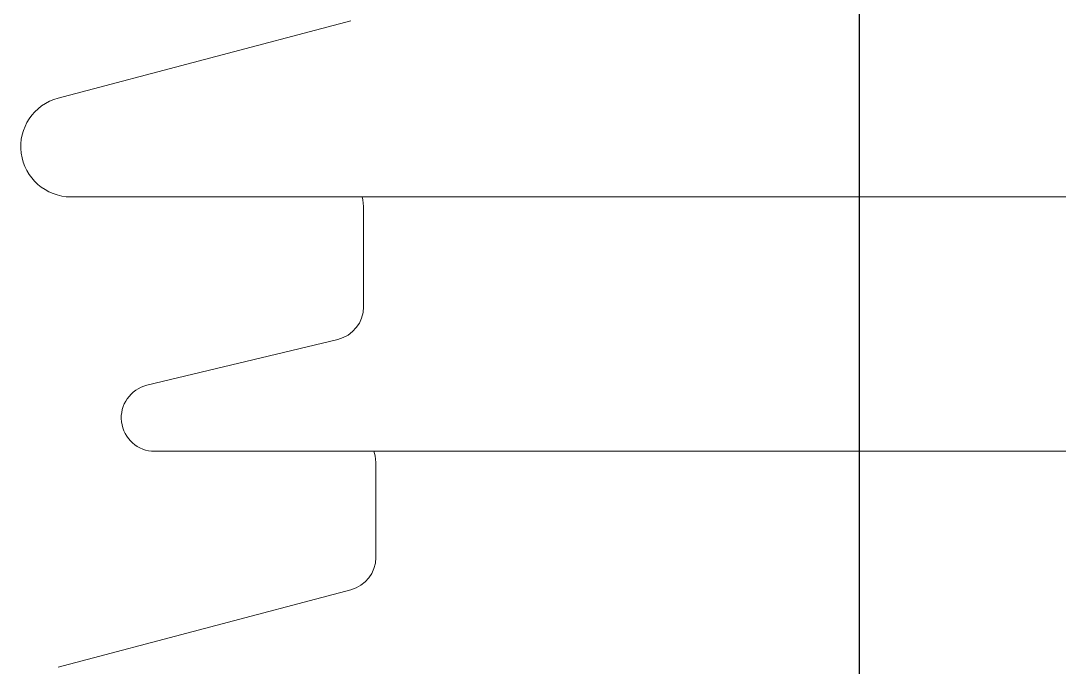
# Model space of a CAD drawing. Header units: millimetres. Extents: x 51507 to 66627, y -17810 to -7118.
# Drawn here: x 53542.2 to 53697.3, y -11865.5 to -11768.9 of the extents above; entities that cross this region are included whole.
import ezdxf

# ---------------------------------------------------------------- set-up
doc = ezdxf.new("R2010")
doc.units = ezdxf.units.MM
doc.header["$LTSCALE"] = 10
doc.layers.get('Defpoints').update_dxf_attribs({"lineweight": 25})
doc.layers.add('粗实线', color=4, linetype='Continuous', lineweight=18)

msp = doc.modelspace()

# ---------------------------------------------------------------- linework, layer by layer
at = {"layer": 'Defpoints'}
msp.add_line((53667.409, -7118.116), (53667.409, -17810.116), dxfattribs=at)
at = {"layer": '粗实线'}
for p, q in [((53591.519, -11768.899), (53547.824, -11780.453)), ((53549.741, -11795.204), (53785.076, -11795.204)), ((53593.4, -11796.635), (53593.4, -11811.635)), ((53589.568, -11816.497), (53561.073, -11823.342)), ((53562.241, -11833.204), (53772.576, -11833.204)), ((53595.241, -11834.861), (53595.241, -11849.065)), ((53591.519, -11853.899), (53547.824, -11865.453))]:
    msp.add_line(p, q, dxfattribs=at)
for points in [[(53593.19, -11795.204), (53593.304, -11795.66), (53593.4, -11796.635)], [(53594.959, -11833.204), (53595.145, -11833.885), (53595.241, -11834.861)]]:
    msp.add_lwpolyline(points, dxfattribs=at)
for centre, radius, start, end in [((53549.741, -11787.704), 7.5, 104.81144, 270), ((53588.4, -11811.635), 5, 283.50795, 0), ((53562.241, -11828.204), 5, 103.50795, 270), ((53590.241, -11849.065), 5, 284.81144, 0)]:
    msp.add_arc(centre, radius, start, end, dxfattribs=at)

doc.saveas('drawing.dxf')
